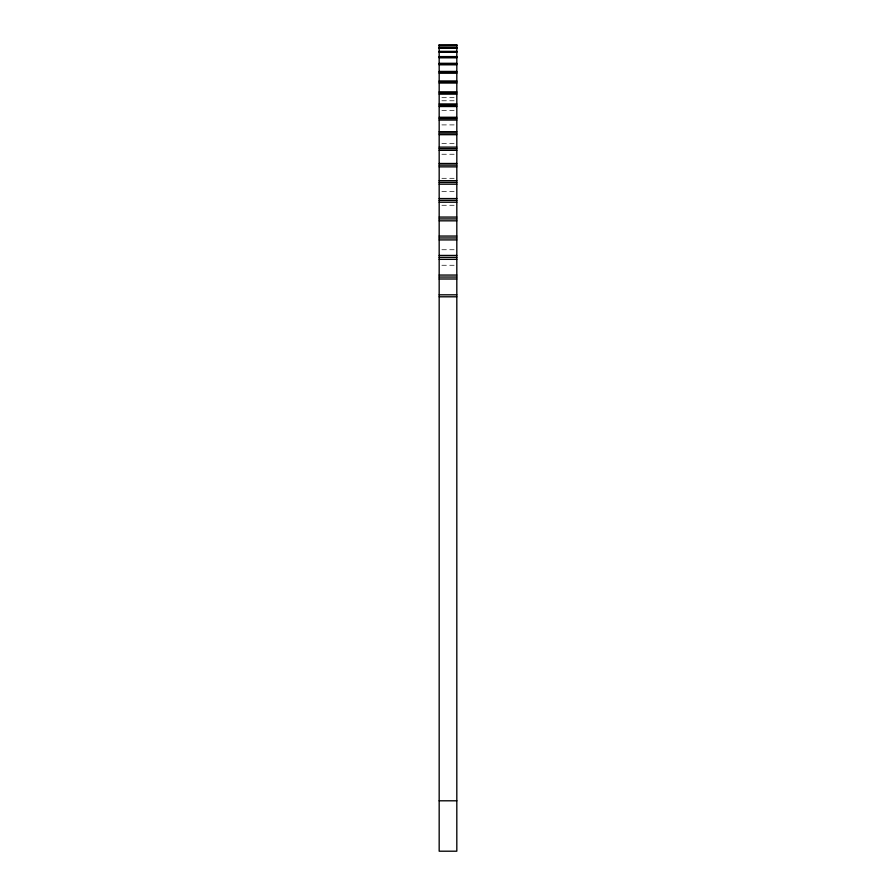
<?xml version="1.0" encoding="UTF-8"?>
<svg xmlns="http://www.w3.org/2000/svg" width="896" height="896" viewBox="0 0 896 896"><rect width="100%" height="100%" fill="white"/><g stroke="black" fill="none" stroke-linecap="round" stroke-linejoin="round"><path stroke-width="0.67" stroke-dasharray="4.48 3.36" d="M441.896 97.686L454.104 97.686M441.896 100.766L454.104 100.766M441.896 110.544L454.104 110.544M441.896 124.902L454.104 124.902M441.896 143.506L454.104 143.506M441.896 154.246L454.104 154.246M441.896 178.304L454.104 178.304M441.896 191.464L454.104 191.464M441.896 205.274L454.104 205.274M441.896 249.738L454.104 249.738M441.896 265.261L454.104 265.261"/><path stroke-width="1.34" d="M439.174 44.878L456.814 44.878M439.174 45.573L456.814 45.494M439.174 45.808L456.814 45.808M439.174 47.667L456.814 47.667M439.174 47.902L456.814 47.902M439.174 48.283L456.814 48.283M439.174 51.374L456.814 51.374M439.174 51.766L456.814 51.766M439.174 52.304L456.814 52.304M439.174 56.594L456.814 56.594M439.174 57.131L456.814 57.131M439.174 57.814L456.814 57.814M439.174 63.302L456.814 63.302M439.174 63.986L456.814 63.986M439.174 64.814L456.814 64.814M439.174 71.434L456.814 71.434M439.174 72.262L456.814 72.262M439.174 73.237L456.814 73.237M439.174 80.965L456.814 80.965M439.174 81.939L456.814 81.939M439.174 83.037L456.814 83.037M439.174 91.829L456.814 91.829M439.174 92.926L456.814 92.926M439.174 94.147L456.814 94.147M439.174 103.947L456.814 103.947M439.174 105.179L456.814 105.179M439.174 106.523L456.814 106.523M439.174 117.264L456.814 117.264M439.174 118.608L456.814 118.608M439.174 120.064L456.814 120.064M439.174 131.69L456.814 131.69M439.174 133.134L456.814 133.134M439.174 134.691L456.814 134.691M439.174 147.123L456.814 147.123M439.174 148.68L456.814 148.68M439.174 150.326L456.814 150.326M439.174 163.486L456.814 163.486M439.174 165.133L456.814 165.133M439.174 166.858L456.814 166.858M439.174 180.667L456.814 180.667M439.174 182.392L456.814 182.392M439.174 184.195L456.814 184.195M439.174 198.565L456.814 198.565M439.174 200.368L456.814 200.368M439.174 202.216L456.814 202.216M439.174 217.067L456.814 217.067M439.174 218.926L456.814 218.926M439.174 220.83L456.814 220.83M439.174 236.062L456.814 236.062M439.174 237.966L456.814 237.966M439.174 239.915L456.814 239.915M439.174 255.438L456.814 255.438M439.174 257.376L456.814 257.376M439.174 259.347L456.814 259.347M439.174 275.061L456.814 275.061M439.174 277.032L456.814 277.032M439.174 279.003L456.814 279.003M439.174 294.818L456.814 294.818M439.174 296.8L456.814 296.8M439.174 800.8L456.814 800.8M456.814 44.8L456.814 851.2L439.174 851.2L439.174 44.8"/></g></svg>
